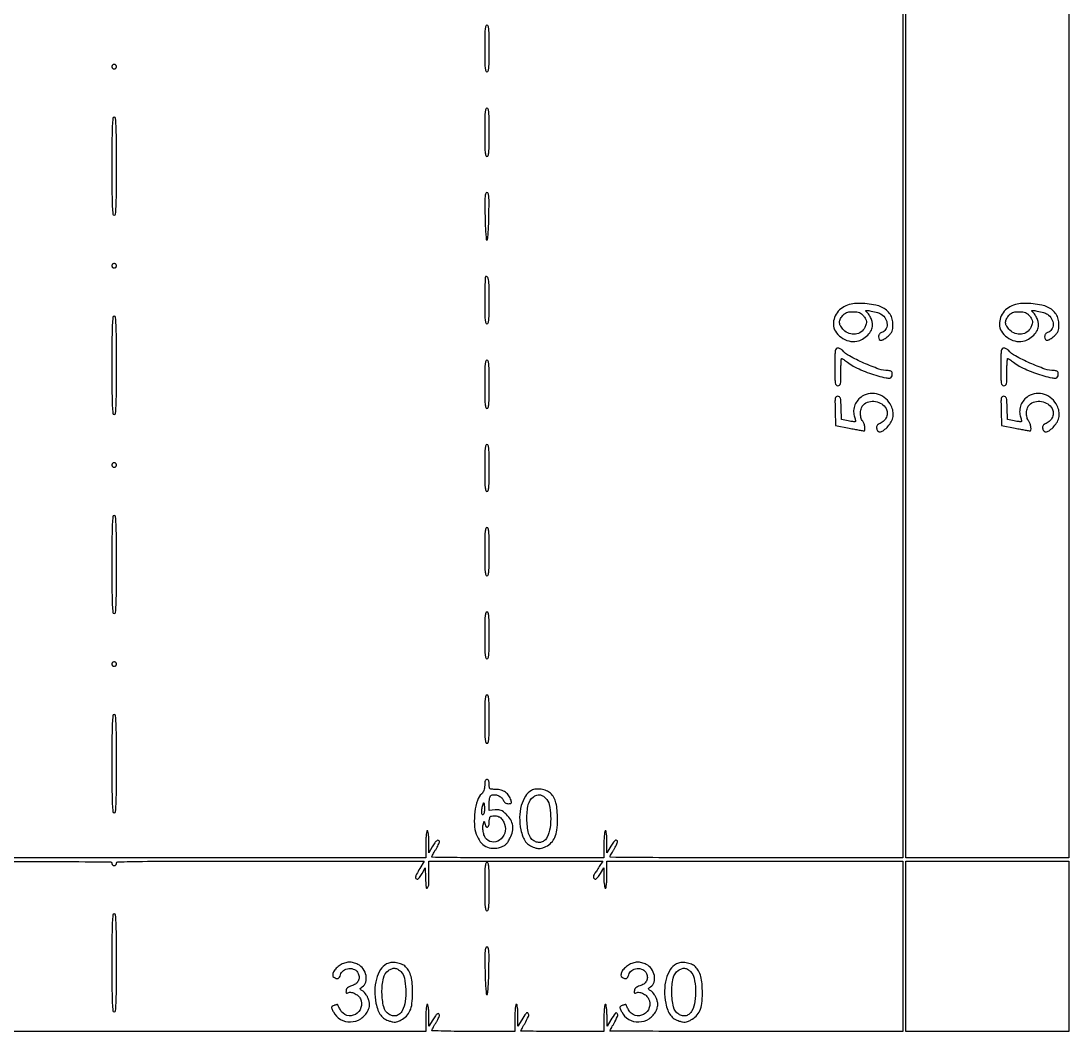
# Model space of a CAD drawing. Extents: x 0 to 836, y 5 to 589.
# Drawn here: x 488 to 546.8, y 310.1 to 366.9 of the extents above; entities that cross this region are included whole.
import ezdxf

# ---------------------------------------------------------------- set-up
doc = ezdxf.new("R2010")
doc.units = 0
doc.header["$MEASUREMENT"] = 0

msp = doc.modelspace()

# ---------------------------------------------------------------- linework, layer by layer
for points in [[(201.712326, 537.783562, -0.000001), (217.055896, 537.76491, -0.426088)], [(546.939, 229.3929, -0.000106), (546.943559, 250.949215, -0.000176), (546.957638, 269.095817, -0.000001), (546.976289, 285.583213, -0.415883)], [(836.0595, 588.6891), (420.497259, 588.710259, 0.000013), (261.145696, 588.714318, 0.000021), (126.989856, 588.708632), (4.934769, 588.698274, 0.19889), (4.878609, 588.675009, 0.198853), (4.855343, 588.618859), (4.83877, 516.273901, 0.000036), (4.826254, 436.744061, 0.000021), (4.8222, 342.282364), (4.8222, 95.946129), (4.469225, 95.920114, 0.031904), (4.160456, 95.877435, 0.315999), (4.075312, 95.787407, 0.415411), (4.137995, 95.703578, 0.035338), (4.43445, 95.6826), (4.8222, 95.6826), (4.8222, 50.2101), (4.8222, 4.7376), (420.462, 4.7376), (836.1018, 4.7376)], [(604.852986, 529.408162, -0.000002), (620.423836, 529.389509, -0.550615)], [(238.738155, 529.614638, -0.000002), (224.300981, 529.63329, -0.415836)], [(308.18842, 529.408162, -0.000002), (322.638019, 529.38951, -0.415836)], [(531.796111, 538.074638, -0.000002), (517.6951, 538.093291, -0.426056)], [(413.368417, 538.074638, -0.000002), (399.676779, 538.093291, -0.415815)], [(77.850638, 481.579418, -0.000002), (77.869294, 494.031443, -0.550517)], [(336.166934, 548.220763, -0.000002), (326.827688, 548.233536, -0.413812)], [(77.644162, 421.684687, -0.000002), (77.625507, 409.236574, -0.415775)], [(689.941022, 529.408162, -0.000003), (701.809045, 529.389505, -0.550493)], [(333.609652, 529.614638, -0.000003), (323.198363, 529.633296, -0.415688)], [(383.716206, 529.408162, -0.000003), (394.123716, 529.389504, -0.425916)], [(835.429914, 203.53197, -0.00002), (835.42504, 321.569549)], [(604.231838, 387.151416, -0.000003), (604.250494, 398.693431, -0.41574)], [(537.3792, 395.505), (537.3792, 357.7311), (537.3792, 319.9572), (529.173, 319.9572, -0.000724), (526.026507, 319.961759, -0.001209), (523.378147, 319.975838, -0.000059), (520.99427, 319.994558, -0.424095), (520.96944, 320.02065, -0.10382), (520.979523, 320.060388, -0.007062), (521.03253, 320.164867, -0.009869), (521.100479, 320.288255, -0.007234), (521.180507, 320.4225, 0.012708), (521.260341, 320.559815, 0.015414), (521.327835, 320.692559, 0.01405), (521.377573, 320.806539, 0.095102), (521.389367, 320.86665, 0.218217), (521.35326, 320.946301, 0.339983), (521.281556, 320.950612, 0.086405), (521.162161, 320.835354, 0.02268), (521.014695, 320.61285), (520.799201, 320.2533), (520.7984, 320.86665, 0.012065), (520.792236, 321.108955, 0.0222), (520.773733, 321.305312, 0.01921), (520.747489, 321.452235, 0.352506), (520.713, 321.48, 0.365646), (520.677403, 321.449951, 0.014491), (520.6519, 321.2685, 0.018502), (520.634044, 321.026521, 0.009164), (520.6284, 320.7186), (520.6284, 319.9572), (515.8062, 319.9572, -0.001233), (513.957306, 319.961759, -0.002058), (512.401297, 319.975838, -0.000171), (511.011272, 319.994614, -0.422362), (510.98664, 320.02065, -0.10382), (510.996723, 320.060388, -0.007062), (511.04973, 320.164867, -0.009869), (511.117679, 320.288255, -0.007234), (511.197707, 320.4225, 0.013532), (511.277537, 320.56033, 0.016098), (511.345035, 320.69463, 0.014983), (511.394483, 320.810431, 0.092704), (511.406567, 320.8737, 0.297128), (511.363073, 320.940992, 0.267174), (511.279495, 320.93237, 0.077583), (511.147705, 320.802049, 0.02963), (511.006542, 320.585123), (510.817583, 320.2533), (510.816192, 320.86665, 0.012089), (510.809788, 321.10876, 0.022171), (510.791081, 321.305165, 0.019132), (510.764688, 321.452254, 0.352327), (510.7302, 321.48, 0.365646), (510.694603, 321.449951, 0.014491), (510.6691, 321.2685, 0.018502), (510.651244, 321.026521, 0.009164), (510.6456, 320.7186), (510.6456, 319.9572), (467.6265, 319.9572)], [(451.906001, 268.595156, 0.000004), (448.874149, 270.69358, 0.001686)], [(458.8281, 319.788, -0.000091), (478.684607, 319.78437, -0.000836), (487.3242, 319.766772, -0.000109), (492.965621, 319.744625, -0.413001), (493.0488, 319.6611, 0.099038), (493.058488, 319.61267, 0.097945), (493.086077, 319.571477, 0.097945), (493.12727, 319.543888, 0.099038), (493.1757, 319.5342, 0.099038), (493.22413, 319.543888, 0.097945), (493.265323, 319.571477, 0.097945), (493.292912, 319.61267, 0.099038), (493.3026, 319.6611, -0.407992), (493.381499, 319.741697, -0.001645), (494.761584, 319.766539, -0.003305), (496.954104, 319.784296, -0.000372), (501.929605, 319.788), (510.55661, 319.788), (510.305005, 319.361277, 0.009298), (510.130066, 319.051557, 0.065443), (510.068412, 318.890143, 0.236264), (510.087395, 318.809016, 0.222811), (510.164631, 318.7728, 0.180386), (510.217957, 318.792686, 0.035725), (510.29128, 318.865992, 0.033672), (510.368747, 318.96858, 0.025766), (510.439581, 319.09005), (510.6033, 319.4073), (510.628315, 318.83625, 0.011581), (510.663823, 318.306586, 0.639683), (510.735492, 318.28103, 0.186785), (510.804103, 318.44071, 0.009128), (510.8148, 319.0266), (510.8148, 319.788), (515.6862, 319.788), (520.5576, 319.788), (520.367961, 319.47075, -0.004855), (520.290146, 319.343396, -0.005537), (520.213154, 319.223083, -0.005042), (520.14569, 319.122416, -0.030884), (520.107261, 319.07313, 0.094374), (520.051381, 318.979016, 0.116251), (520.03958, 318.877878, 0.159083), (520.073981, 318.803033, 0.211125), (520.14195, 318.773628, 0.175744), (520.194263, 318.793067, 0.030637), (520.271451, 318.867162, 0.030019), (520.355111, 318.969657, 0.022931), (520.434305, 319.090878), (520.62091, 319.4073), (520.624655, 318.83625, 0.013372), (520.632073, 318.613561, 0.023366), (520.651741, 318.430049, 0.020491), (520.678916, 318.292075, 0.346819), (520.713, 318.2652, 0.365646), (520.748597, 318.295249, 0.014491), (520.7741, 318.4767, 0.018502), (520.791956, 318.718679, 0.009164), (520.7976, 319.0266), (520.7976, 319.788), (529.0884, 319.788), (537.3792, 319.788), (537.3792, 315.0081), (537.3792, 310.2282), (529.173, 310.2282, -0.000384), (526.026326, 310.230619, -0.000641), (523.377371, 310.238089, -0.000017), (520.980606, 310.248001, -0.412993), (520.9668, 310.261865, -0.118776), (520.972432, 310.285239, -0.002401), (521.028629, 310.393795, -0.005535), (521.09662, 310.52018, -0.003675), (521.177281, 310.663715, 0.021224), (521.390586, 311.076567, 0.269191), (521.375226, 311.244026, 0.509183), (521.263771, 311.245305, 0.024444), (521.020992, 310.88385), (520.804202, 310.5243), (520.800901, 311.13765, 0.012164), (520.793725, 311.379131, 0.02208), (520.774363, 311.575687, 0.018882), (520.747483, 311.723316, 0.351751), (520.713, 311.751, 0.365646), (520.677403, 311.720951, 0.014491), (520.6519, 311.5395, 0.018502), (520.634044, 311.297521, 0.009164), (520.6284, 310.9896), (520.6284, 310.2282), (518.3019, 310.2282, -0.001356), (517.409803, 310.230619, -0.002261), (516.658809, 310.238089, -0.000206), (515.988998, 310.248057, -0.409741), (515.9754, 310.261865, -0.118776), (515.981032, 310.285239, -0.002401), (516.037229, 310.393795, -0.005535), (516.10522, 310.52018, -0.003675), (516.185881, 310.663715, 0.022155), (516.398244, 311.076628, 0.273227), (516.380819, 311.245678, 0.502959), (516.266112, 311.245979, 0.025371), (516.023295, 310.88385), (515.807801, 310.5243), (515.807, 311.13765, 0.012065), (515.800836, 311.379955, 0.0222), (515.782333, 311.576312, 0.01921), (515.756089, 311.723235, 0.352506), (515.7216, 311.751, 0.365445), (515.686021, 311.720988, 0.014567), (515.660509, 311.540203, 0.018562), (515.642647, 311.29909, 0.009206), (515.637, 310.992411), (515.637, 310.233821), (513.3105, 310.231086, -0.002553), (512.418587, 310.234591, -0.004263), (511.668185, 310.247771, -0.000732), (511.010712, 310.26589, -0.417915), (510.98664, 310.291726, -0.103839), (510.996717, 310.331424, -0.00705), (511.04973, 310.435889, -0.009858), (511.117679, 310.559261, -0.007225), (511.197707, 310.6935, 0.012708), (511.277541, 310.830815, 0.015414), (511.345035, 310.963559, 0.01405), (511.394773, 311.077539, 0.095102), (511.406567, 311.13765, 0.218217), (511.37046, 311.217301, 0.339983), (511.298756, 311.221612, 0.086405), (511.179361, 311.106354, 0.02268), (511.031895, 310.88385), (510.816401, 310.5243), (510.8156, 311.13765, 0.012065), (510.809436, 311.379955, 0.0222), (510.790933, 311.576312, 0.01921), (510.764689, 311.723235, 0.352506), (510.7302, 311.751, 0.365646), (510.694603, 311.720951, 0.014491), (510.6691, 311.5395, 0.018502), (510.651244, 311.297521, 0.009164), (510.6456, 310.9896), (510.6456, 310.2282), (467.6265, 310.2282)]]:
    msp.add_lwpolyline(points, format="xyb")
msp.add_lwpolyline([(546.6852, 395.498413), (546.6852, 357.727806), (546.6852, 319.9572), (542.1168, 319.9572), (537.5484, 319.9572), (537.5484, 357.696876), (537.5484, 395.436552)])
for points in [[(513.945, 365.3451, 0.002961), (513.949279, 364.622452, 0.021161), (513.968197, 364.2735, 0.045065), (514.003712, 364.085324, 0.33533), (514.0719, 364.0338, 0.33533), (514.140088, 364.085324, 0.045065), (514.175603, 364.2735, 0.021161), (514.194521, 364.622452, 0.002961), (514.1988, 365.3451, 0.002961), (514.194521, 366.067748, 0.021161), (514.175603, 366.4167, 0.045065), (514.140088, 366.604876, 0.33533), (514.0719, 366.6564, 0.33533), (514.003712, 366.604876, 0.045065), (513.968197, 366.4167, 0.021161), (513.949279, 366.067748, 0.002961)], [(493.0488, 364.3299, 0.099038), (493.058488, 364.28147, 0.097945), (493.086077, 364.240277, 0.097945), (493.12727, 364.212688, 0.099038), (493.1757, 364.203, 0.099038), (493.22413, 364.212688, 0.097945), (493.265323, 364.240277, 0.097945), (493.292912, 364.28147, 0.099038), (493.3026, 364.3299, 0.099038), (493.292912, 364.37833, 0.097945), (493.265323, 364.419523, 0.097945), (493.22413, 364.447112, 0.099038), (493.1757, 364.4568, 0.099038), (493.12727, 364.447112, 0.097945), (493.086077, 364.419523, 0.097945), (493.058488, 364.37833, 0.099038)], [(513.945, 360.6498, 0.002849), (513.949258, 359.902586, 0.020523), (513.968133, 359.54295, 0.04313), (514.003453, 359.348499, 0.338315), (514.0719, 359.2962, 0.338315), (514.140347, 359.348499, 0.04313), (514.175667, 359.54295, 0.020523), (514.194542, 359.902586, 0.002849), (514.1988, 360.6498, 0.002849), (514.194542, 361.397014, 0.020523), (514.175667, 361.75665, 0.04313), (514.140347, 361.951101, 0.338315), (514.0719, 362.0034, 0.338315), (514.003453, 361.951101, 0.04313), (513.968133, 361.75665, 0.020523), (513.949258, 361.397014, 0.002849)], [(493.0488, 358.7463, 0.001258), (493.05272, 357.187904, 0.010273), (493.070926, 356.4762, 0.013951), (493.101509, 356.06379, 0.384667), (493.1757, 355.9968, 0.384667), (493.249891, 356.06379, 0.013951), (493.280474, 356.4762, 0.010273), (493.29868, 357.187904, 0.001258), (493.3026, 358.7463, 0.001258), (493.29868, 360.304696, 0.010273), (493.280474, 361.0164, 0.013951), (493.249891, 361.42881, 0.384667), (493.1757, 361.4958, 0.384667), (493.101509, 361.42881, 0.013951), (493.070926, 361.0164, 0.010273), (493.05272, 360.304696, 0.001258)], [(513.964002, 355.93335, 0.004905), (513.979084, 355.380885, 0.010925), (514.003866, 354.960987, 0.005626), (514.033949, 354.63512, 0.38427), (514.0719, 354.6009, 0.38427), (514.109851, 354.63512, 0.005626), (514.139934, 354.960987, 0.010925), (514.164716, 355.380885, 0.004905), (514.179798, 355.93335, 0.002683), (514.188951, 356.688659, 0.021892), (514.176174, 357.033603, 0.052691), (514.142325, 357.213397, 0.33123), (514.0719, 357.2658, 0.33123), (514.001475, 357.213397, 0.052691), (513.967626, 357.033603, 0.021892), (513.954849, 356.688659, 0.002683)], [(493.0488, 353.1627, 0.099038), (493.058488, 353.11427, 0.097945), (493.086077, 353.073077, 0.097945), (493.12727, 353.045488, 0.099038), (493.1757, 353.0358, 0.099038), (493.22413, 353.045488, 0.097945), (493.265323, 353.073077, 0.097945), (493.292912, 353.11427, 0.099038), (493.3026, 353.1627, 0.099038), (493.292912, 353.21113, 0.097945), (493.265323, 353.252323, 0.097945), (493.22413, 353.279912, 0.099038), (493.1757, 353.2896, 0.099038), (493.12727, 353.279912, 0.097945), (493.086077, 353.252323, 0.097945), (493.058488, 353.21113, 0.099038)], [(513.9991, 352.5541, 0.186374), (513.977247, 352.504752, 0.002086), (513.960892, 352.134839, 0.006105), (513.948908, 351.703926, 0.003899), (513.945, 351.2028, 0.003), (513.949287, 350.488341, 0.021382), (513.968219, 350.14295, 0.045736), (514.0038, 349.956859, 0.334295), (514.0719, 349.9056, 0.334966), (514.140056, 349.957031, 0.045301), (514.175595, 350.144468, 0.021239), (514.194518, 350.492159, 0.002975), (514.1988, 351.211907, 0.005289), (514.190621, 351.985131, 0.031648), (514.156666, 352.38635, 0.118898), (514.091901, 352.546458, 0.463205)], [(534.488932, 351.013939, 0.073887), (534.08182, 350.86462, 0.087476), (533.761853, 350.609268, 0.091457), (533.558449, 350.270188, 0.089719), (533.4876, 349.878528, 0.141999), (533.6003, 349.489697, 0.096328), (533.918686, 349.152213, 0.091456), (534.357443, 348.945632, 0.111226), (534.810399, 348.929275, 0.086234), (535.126854, 349.047483, 0.068269), (535.414513, 349.273449, 0.071559), (535.618025, 349.555085, 0.121305), (535.6872, 349.836016, 0.066352), (535.659715, 350.042214, 0.046732), (535.577553, 350.26155, 0.046757), (535.456163, 350.461664, 0.0667), (535.311404, 350.610383, -0.735574), (535.330006, 350.659313, -0.031466), (535.609668, 350.624507, -0.020612), (535.968085, 350.541361, -0.077741), (536.177502, 350.44675, -0.119204), (536.412702, 350.196297, -0.126117), (536.501186, 349.871277, -0.149908), (536.417608, 349.583565, -0.185771), (536.192762, 349.42198, 0.08419), (536.121771, 349.389957, 0.095531), (536.06887, 349.337389, 0.088381), (536.036544, 349.265348, 0.061447), (536.0256, 349.176633, 0.134368), (536.064738, 349.033624, 0.288114), (536.162397, 348.983341, 0.13087), (536.324613, 349.041784, 0.030797), (536.553015, 349.22186, 0.02906), (536.699599, 349.369007, 0.07793), (536.779142, 349.493152, 0.076479), (536.817679, 349.637074, 0.027248), (536.8293, 349.850157, 0.06418), (536.78823, 350.168794, 0.078293), (536.667799, 350.443896, 0.077155), (536.466897, 350.671619, 0.060136), (536.18934, 350.850999, 0.066205), (535.863944, 350.959342, 0.02342), (535.376767, 351.029171, 0.023784), (534.874206, 351.0533, 0.051157)], [(543.794932, 351.013939, 0.073887), (543.38782, 350.86462, 0.087476), (543.067853, 350.609268, 0.091457), (542.864449, 350.270188, 0.089719), (542.7936, 349.878528, 0.141999), (542.9063, 349.489697, 0.096328), (543.224686, 349.152213, 0.091456), (543.663443, 348.945632, 0.111226), (544.116399, 348.929275, 0.086234), (544.432854, 349.047483, 0.068269), (544.720513, 349.273449, 0.071559), (544.924025, 349.555085, 0.121305), (544.9932, 349.836016, 0.066352), (544.965715, 350.042214, 0.046732), (544.883553, 350.26155, 0.046757), (544.762163, 350.461664, 0.0667), (544.617404, 350.610383, -0.735574), (544.636006, 350.659313, -0.031466), (544.915668, 350.624507, -0.020612), (545.274085, 350.541361, -0.077741), (545.483502, 350.44675, -0.119204), (545.718702, 350.196297, -0.126117), (545.807186, 349.871277, -0.149908), (545.723608, 349.583565, -0.185771), (545.498762, 349.42198, 0.08419), (545.427771, 349.389957, 0.095531), (545.37487, 349.337389, 0.088381), (545.342544, 349.265348, 0.061447), (545.3316, 349.176633, 0.134368), (545.370738, 349.033624, 0.288114), (545.468397, 348.983341, 0.13087), (545.630613, 349.041784, 0.030797), (545.859015, 349.22186, 0.02906), (546.005599, 349.369007, 0.07793), (546.085142, 349.493152, 0.076479), (546.123679, 349.637074, 0.027248), (546.1353, 349.850157, 0.06418), (546.09423, 350.168794, 0.078293), (545.973799, 350.443896, 0.077155), (545.772897, 350.671619, 0.060136), (545.49534, 350.850999, 0.066205), (545.169944, 350.959342, 0.02342), (544.682767, 351.029171, 0.023784), (544.180206, 351.0533, 0.051157)], [(535.17346, 350.359491, -0.034949), (535.292146, 350.184754, -0.100985), (535.338704, 350.046801, -0.102102), (535.327241, 349.902537, -0.036199), (535.254871, 349.70741, -0.132246), (535.043727, 349.451837, -0.124081), (534.727683, 349.329096, -0.117551), (534.377338, 349.367964, -0.110668), (534.073292, 349.560692, -0.050987), (533.903232, 349.769487, -0.123571), (533.838173, 349.955934, -0.130223), (533.870402, 350.144641, -0.059664), (534.00134, 350.359491, -0.046717), (534.111076, 350.474974, -0.088755), (534.220669, 350.540742, -0.070236), (534.363187, 350.573093, -0.020746), (534.5874, 350.5824, -0.020746), (534.811613, 350.573093, -0.070236), (534.954131, 350.540742, -0.088755), (535.063724, 350.474974, -0.046717)], [(544.47946, 350.359491, -0.034949), (544.598146, 350.184754, -0.100985), (544.644704, 350.046801, -0.102102), (544.633241, 349.902537, -0.036199), (544.560871, 349.70741, -0.132246), (544.349727, 349.451837, -0.124081), (544.033683, 349.329096, -0.117551), (543.683338, 349.367964, -0.110668), (543.379292, 349.560692, -0.050987), (543.209232, 349.769487, -0.123571), (543.144173, 349.955934, -0.130223), (543.176402, 350.144641, -0.059664), (543.30734, 350.359491, -0.046717), (543.417076, 350.474974, -0.088755), (543.526669, 350.540742, -0.070236), (543.669187, 350.573093, -0.020746), (543.8934, 350.5824, -0.020746), (544.117613, 350.573093, -0.070236), (544.260131, 350.540742, -0.088755), (544.369724, 350.474974, -0.046717)], [(493.0488, 347.5791, 0.001258), (493.05272, 346.020704, 0.010273), (493.070926, 345.309, 0.013951), (493.101509, 344.89659, 0.384667), (493.1757, 344.8296, 0.384667), (493.249891, 344.89659, 0.013951), (493.280474, 345.309, 0.010273), (493.29868, 346.020704, 0.001258), (493.3026, 347.5791, 0.001258), (493.29868, 349.137496, 0.010273), (493.280474, 349.8492, 0.013951), (493.249891, 350.26161, 0.384667), (493.1757, 350.3286, 0.384667), (493.101509, 350.26161, 0.013951), (493.070926, 349.8492, 0.010273), (493.05272, 349.137496, 0.001258)], [(533.5722, 347.4945, 0.002827), (533.575931, 346.834541, 0.036854), (533.596734, 346.590337, 0.138781), (533.647994, 346.479868, 0.218517), (533.7414, 346.437, 0.17273), (533.833157, 346.469673, 0.168559), (533.88475, 346.553325, 0.050222), (533.906449, 346.735878, 0.004487), (533.9106, 347.1984, -0.005903), (533.914047, 347.490349, -0.009819), (533.924684, 347.736139, -0.003822), (533.939222, 347.941932, -0.391498), (533.958545, 347.9598, -0.137277), (533.988547, 347.951405, -0.00745), (534.072563, 347.898661, -0.011152), (534.171339, 347.831403, -0.007876), (534.279364, 347.751668, 0.037862), (534.604413, 347.540599, 0.019893), (535.036307, 347.326377, 0.019236), (535.513293, 347.134647, 0.022442), (535.979924, 346.990887, 0.008858), (536.441042, 346.87987, 0.079693), (536.647805, 346.867553, 0.23655), (536.747927, 346.9309, 0.136366), (536.787, 347.0715, 0.045766), (536.777081, 347.179641, 0.155481), (536.744077, 347.241306, 0.151283), (536.680834, 347.273477, 0.0426), (536.569266, 347.283, -0.084747), (536.038023, 347.373694, -0.01984), (535.195689, 347.708038, -0.019238), (534.385147, 348.105591, -0.096195), (533.99548, 348.424763, 0.063249), (533.943382, 348.473467, 0.044267), (533.874242, 348.514624, 0.044538), (533.799597, 348.542673, 0.06771), (533.731041, 348.552, 0.241206), (533.644385, 348.507613, 0.119303), (533.596527, 348.390042, 0.034265), (533.576081, 348.136883, 0.003021)], [(542.8782, 347.4945, 0.002827), (542.881931, 346.834541, 0.036854), (542.902734, 346.590337, 0.138781), (542.953994, 346.479868, 0.218517), (543.0474, 346.437, 0.17273), (543.139157, 346.469673, 0.168559), (543.19075, 346.553325, 0.050222), (543.212449, 346.735878, 0.004487), (543.2166, 347.1984, -0.005903), (543.220047, 347.490349, -0.009819), (543.230684, 347.736139, -0.003822), (543.245222, 347.941932, -0.391498), (543.264545, 347.9598, -0.137277), (543.294547, 347.951405, -0.00745), (543.378563, 347.898661, -0.011152), (543.477339, 347.831403, -0.007876), (543.585364, 347.751668, 0.037862), (543.910413, 347.540599, 0.019893), (544.342307, 347.326377, 0.019236), (544.819293, 347.134647, 0.022442), (545.285924, 346.990887, 0.008858), (545.747042, 346.87987, 0.079693), (545.953805, 346.867553, 0.23655), (546.053927, 346.9309, 0.136366), (546.093, 347.0715, 0.045766), (546.083081, 347.179641, 0.155481), (546.050077, 347.241306, 0.151283), (545.986834, 347.273477, 0.0426), (545.875266, 347.283, -0.084747), (545.344023, 347.373694, -0.01984), (544.501689, 347.708038, -0.019238), (543.691147, 348.105591, -0.096195), (543.30148, 348.424763, 0.063249), (543.249382, 348.473467, 0.044267), (543.180242, 348.514624, 0.044538), (543.105597, 348.542673, 0.06771), (543.037041, 348.552, 0.241206), (542.950385, 348.507613, 0.119303), (542.902527, 348.390042, 0.034265), (542.882081, 348.136883, 0.003021)], [(513.945, 346.5216, 0.002849), (513.949258, 345.774386, 0.020523), (513.968133, 345.41475, 0.04313), (514.003453, 345.220299, 0.338315), (514.0719, 345.168, 0.338315), (514.140347, 345.220299, 0.04313), (514.175667, 345.41475, 0.020523), (514.194542, 345.774386, 0.002849), (514.1988, 346.5216, 0.002849), (514.194542, 347.268814, 0.020523), (514.175667, 347.62845, 0.04313), (514.140347, 347.822901, 0.338315), (514.0719, 347.8752, 0.338315), (514.003453, 347.822901, 0.04313), (513.968133, 347.62845, 0.020523), (513.949258, 347.268814, 0.002849)], [(535.111059, 345.842631, 0.079523), (534.866423, 345.633962, 0.078668), (534.698054, 345.358634, 0.080923), (534.626147, 345.051994, 0.091914), (534.660588, 344.752433, -0.012082), (534.692956, 344.637106, -0.018033), (534.715134, 344.534758, -0.01327), (534.727871, 344.450931, -0.231417), (534.719167, 344.425567, -0.216002), (534.692678, 344.415599, -0.008856), (534.588757, 344.42427, -0.014053), (534.463078, 344.440582, -0.009359), (534.320065, 344.465999), (533.9529, 344.538367), (533.928191, 345.191584, 0.006102), (533.908989, 345.575228, 0.056473), (533.880085, 345.738661, 0.165684), (533.825774, 345.815342, 0.157831), (533.734778, 345.8448, 0.181067), (533.643471, 345.810614, 0.171565), (533.594526, 345.724023, 0.047291), (533.579154, 345.532607, 0.003796), (533.590286, 345.0259), (533.6145, 344.207001), (534.3759, 344.058133, 0.000857), (534.672262, 344.000717, 0.001269), (534.932277, 343.951488, 0.000558), (535.154562, 343.910244, 0.025411), (535.20075, 343.904133, 0.400194), (535.256975, 343.949658, 0.06277), (535.257516, 344.106367, 0.052559), (535.213926, 344.295131, 0.079063), (535.134609, 344.44392, -0.10785), (535.037679, 344.65378, -0.063851), (535.012705, 344.929606, -0.065197), (535.057474, 345.19447, -0.13521), (535.169107, 345.370004, -0.121658), (535.479721, 345.537056, -0.104678), (535.851028, 345.552926, -0.104318), (536.19795, 345.416862, -0.119991), (536.439965, 345.157236, -0.119167), (536.504135, 344.929151, -0.10244), (536.46259, 344.682897, -0.099002), (536.324426, 344.466706, -0.103384), (536.115631, 344.32425, 0.036707), (535.998781, 344.265469, 0.117073), (535.936659, 344.204924, 0.134297), (535.913051, 344.128107, 0.05507), (535.921715, 344.018468, 0.175546), (535.9992, 343.888152, 0.22937), (536.132187, 343.856189, 0.113901), (536.321356, 343.945684, 0.037311), (536.549815, 344.155676, 0.067438), (536.737756, 344.419918, 0.081923), (536.833251, 344.708005, 0.082781), (536.830667, 345.00907, 0.070621), (536.732275, 345.311255, 0.094776), (536.433482, 345.708591, 0.105465), (536.01931, 345.949531, 0.109113), (535.554459, 345.995873, 0.107792)], [(544.417059, 345.842631, 0.079523), (544.172423, 345.633962, 0.078668), (544.004054, 345.358634, 0.080923), (543.932147, 345.051994, 0.091914), (543.966588, 344.752433, -0.012082), (543.998956, 344.637106, -0.018033), (544.021134, 344.534758, -0.01327), (544.033871, 344.450931, -0.231417), (544.025167, 344.425567, -0.216002), (543.998678, 344.415599, -0.008856), (543.894757, 344.42427, -0.014053), (543.769078, 344.440582, -0.009359), (543.626065, 344.465999), (543.2589, 344.538367), (543.234191, 345.191584, 0.006102), (543.214989, 345.575228, 0.056473), (543.186085, 345.738661, 0.165684), (543.131774, 345.815342, 0.157831), (543.040778, 345.8448, 0.181067), (542.949471, 345.810614, 0.171565), (542.900526, 345.724023, 0.047291), (542.885154, 345.532607, 0.003796), (542.896286, 345.0259), (542.9205, 344.207001), (543.6819, 344.058133, 0.000857), (543.978262, 344.000717, 0.001269), (544.238277, 343.951488, 0.000558), (544.460562, 343.910244, 0.025411), (544.50675, 343.904133, 0.400194), (544.562975, 343.949658, 0.06277), (544.563516, 344.106367, 0.052559), (544.519926, 344.295131, 0.079063), (544.440609, 344.44392, -0.10785), (544.343679, 344.65378, -0.063851), (544.318705, 344.929606, -0.065197), (544.363474, 345.19447, -0.13521), (544.475107, 345.370004, -0.121658), (544.785721, 345.537056, -0.104678), (545.157028, 345.552926, -0.104318), (545.50395, 345.416862, -0.119991), (545.745965, 345.157236, -0.119167), (545.810135, 344.929151, -0.10244), (545.76859, 344.682897, -0.099002), (545.630426, 344.466706, -0.103384), (545.421631, 344.32425, 0.036707), (545.304781, 344.265469, 0.117073), (545.242659, 344.204924, 0.134297), (545.219051, 344.128107, 0.05507), (545.227715, 344.018468, 0.175546), (545.3052, 343.888152, 0.22937), (545.438187, 343.856189, 0.113901), (545.627356, 343.945684, 0.037311), (545.855815, 344.155676, 0.067438), (546.043756, 344.419918, 0.081923), (546.139251, 344.708005, 0.082781), (546.136667, 345.00907, 0.070621), (546.038275, 345.311255, 0.094776), (545.739482, 345.708591, 0.105465), (545.32531, 345.949531, 0.109113), (544.860459, 345.995873, 0.107792)], [(513.945, 341.8263, 0.002961), (513.949279, 341.103652, 0.021161), (513.968197, 340.7547, 0.045065), (514.003712, 340.566524, 0.33533), (514.0719, 340.515, 0.33533), (514.140088, 340.566524, 0.045065), (514.175603, 340.7547, 0.021161), (514.194521, 341.103652, 0.002961), (514.1988, 341.8263, 0.002961), (514.194521, 342.548948, 0.021161), (514.175603, 342.8979, 0.045065), (514.140088, 343.086076, 0.33533), (514.0719, 343.1376, 0.33533), (514.003712, 343.086076, 0.045065), (513.968197, 342.8979, 0.021161), (513.949279, 342.548948, 0.002961)], [(493.0488, 341.9955, 0.099038), (493.058488, 341.94707, 0.097945), (493.086077, 341.905877, 0.097945), (493.12727, 341.878288, 0.099038), (493.1757, 341.8686, 0.099038), (493.22413, 341.878288, 0.097945), (493.265323, 341.905877, 0.097945), (493.292912, 341.94707, 0.099038), (493.3026, 341.9955, 0.099038), (493.292912, 342.04393, 0.097945), (493.265323, 342.085123, 0.097945), (493.22413, 342.112712, 0.099038), (493.1757, 342.1224, 0.099038), (493.12727, 342.112712, 0.097945), (493.086077, 342.085123, 0.097945), (493.058488, 342.04393, 0.099038)], [(493.0488, 336.4119, 0.001258), (493.05272, 334.853504, 0.010273), (493.070926, 334.1418, 0.013951), (493.101509, 333.72939, 0.384667), (493.1757, 333.6624, 0.384667), (493.249891, 333.72939, 0.013951), (493.280474, 334.1418, 0.010273), (493.29868, 334.853504, 0.001258), (493.3026, 336.4119, 0.001258), (493.29868, 337.970296, 0.010273), (493.280474, 338.682, 0.013951), (493.249891, 339.09441, 0.384667), (493.1757, 339.1614, 0.384667), (493.101509, 339.09441, 0.013951), (493.070926, 338.682, 0.010273), (493.05272, 337.970296, 0.001258)], [(513.945, 337.131, 0.002849), (513.949258, 336.383786, 0.020523), (513.968133, 336.02415, 0.04313), (514.003453, 335.829699, 0.338315), (514.0719, 335.7774, 0.338315), (514.140347, 335.829699, 0.04313), (514.175667, 336.02415, 0.020523), (514.194542, 336.383786, 0.002849), (514.1988, 337.131, 0.002849), (514.194542, 337.878214, 0.020523), (514.175667, 338.23785, 0.04313), (514.140347, 338.432301, 0.338315), (514.0719, 338.4846, 0.338315), (514.003453, 338.432301, 0.04313), (513.968133, 338.23785, 0.020523), (513.949258, 337.878214, 0.002849)], [(513.945, 332.4357, 0.002961), (513.949279, 331.713052, 0.021161), (513.968197, 331.3641, 0.045065), (514.003712, 331.175924, 0.33533), (514.0719, 331.1244, 0.33533), (514.140088, 331.175924, 0.045065), (514.175603, 331.3641, 0.021161), (514.194521, 331.713052, 0.002961), (514.1988, 332.4357, 0.002961), (514.194521, 333.158348, 0.021161), (514.175603, 333.5073, 0.045065), (514.140088, 333.695476, 0.33533), (514.0719, 333.747, 0.33533), (514.003712, 333.695476, 0.045065), (513.968197, 333.5073, 0.021161), (513.949279, 333.158348, 0.002961)], [(493.0488, 330.8283, 0.099038), (493.058488, 330.77987, 0.097945), (493.086077, 330.738677, 0.097945), (493.12727, 330.711088, 0.099038), (493.1757, 330.7014, 0.099038), (493.22413, 330.711088, 0.097945), (493.265323, 330.738677, 0.097945), (493.292912, 330.77987, 0.099038), (493.3026, 330.8283, 0.099038), (493.292912, 330.87673, 0.097945), (493.265323, 330.917923, 0.097945), (493.22413, 330.945512, 0.099038), (493.1757, 330.9552, 0.099038), (493.12727, 330.945512, 0.097945), (493.086077, 330.917923, 0.097945), (493.058488, 330.87673, 0.099038)], [(513.945, 327.7404, 0.002849), (513.949258, 326.993186, 0.020523), (513.968133, 326.63355, 0.04313), (514.003453, 326.439099, 0.338315), (514.0719, 326.3868, 0.338315), (514.140347, 326.439099, 0.04313), (514.175667, 326.63355, 0.020523), (514.194542, 326.993186, 0.002849), (514.1988, 327.7404, 0.002849), (514.194542, 328.487614, 0.020523), (514.175667, 328.84725, 0.04313), (514.140347, 329.041701, 0.338315), (514.0719, 329.094, 0.338315), (514.003453, 329.041701, 0.04313), (513.968133, 328.84725, 0.020523), (513.949258, 328.487614, 0.002849)], [(493.0488, 325.2447, 0.001258), (493.05272, 323.686304, 0.010273), (493.070926, 322.9746, 0.013951), (493.101509, 322.56219, 0.384667), (493.1757, 322.4952, 0.384667), (493.249891, 322.56219, 0.013951), (493.280474, 322.9746, 0.010273), (493.29868, 323.686304, 0.001258), (493.3026, 325.2447, 0.001258), (493.29868, 326.803096, 0.010273), (493.280474, 327.5148, 0.013951), (493.249891, 327.92721, 0.384667), (493.1757, 327.9942, 0.384667), (493.101509, 327.92721, 0.013951), (493.070926, 327.5148, 0.010273), (493.05272, 326.803096, 0.001258)], [(513.945, 324.031112, -0.034332), (513.934507, 323.87847, -0.050976), (513.902788, 323.748373, -0.057661), (513.849574, 323.639932, -0.066056), (513.774957, 323.551937, 0.132801), (513.536561, 323.180968, 0.043973), (513.394601, 322.543834, 0.043863), (513.364339, 321.851297, 0.074784), (513.475369, 321.28405, 0.075282), (513.697665, 320.870146, 0.110564), (514.010425, 320.602719, 0.115265), (514.397093, 320.50082, 0.086935), (514.8333, 320.564641, 0.03902), (515.014683, 320.640627, 0.072123), (515.144593, 320.733119, 0.063137), (515.253556, 320.867319, 0.023863), (515.371342, 321.078807, 0.058073), (515.504154, 321.449043, 0.096422), (515.516103, 321.779376, 0.097416), (515.403439, 322.087725, 0.06029), (515.164639, 322.392281, 0.021847), (514.993524, 322.549062, 0.077326), (514.866411, 322.625894, 0.087909), (514.730873, 322.655345, 0.033431), (514.536811, 322.649863), (514.1988, 322.617629), (514.1988, 323.02437, -0.018655), (514.205839, 323.212975, -0.049408), (514.229094, 323.34578, -0.075689), (514.268541, 323.433364, -0.158848), (514.325889, 323.479879, -0.111289), (514.502015, 323.505551, -0.078566), (514.697259, 323.459067, -0.078455), (514.868901, 323.354509, -0.110332), (514.976657, 323.211966, 0.05591), (515.030984, 323.121176, 0.077484), (515.099289, 323.055575, 0.081855), (515.181213, 323.016284, 0.071083), (515.275581, 323.0028, 0.033646), (515.383215, 323.010051, 0.197222), (515.431293, 323.037833, 0.203472), (515.44514, 323.090759, 0.035991), (515.422511, 323.19315, 0.078146), (515.302156, 323.445239, 0.085661), (515.113238, 323.639166, 0.084025), (514.866956, 323.761163, 0.071713), (514.580097, 323.80425, -0.012173), (514.33757, 323.81159, -0.144583), (514.249936, 323.842764, -0.208688), (514.209228, 323.912182, -0.02949), (514.19907, 324.08145, 0.029132), (514.191736, 324.205131, 0.0791), (514.167933, 324.28938, 0.12815), (514.127731, 324.338277, 0.158241), (514.0719, 324.3564, 0.172783), (514.014331, 324.335894, 0.12933), (513.974401, 324.281035, 0.071434), (513.951606, 324.183385, 0.02168)], [(516.570139, 323.745131, 0.133039), (516.227129, 323.425462, 0.072917), (515.996271, 322.895039, 0.063285), (515.904476, 322.23665, 0.054258), (515.971788, 321.539699, 0.038109), (516.084029, 321.150649, 0.07364), (516.240166, 320.867584, 0.08606), (516.452715, 320.67036, 0.071427), (516.733075, 320.540521, 0.026842), (516.919801, 320.495335, 0.069755), (517.057697, 320.489199, 0.067582), (517.194501, 320.521198, 0.024029), (517.378854, 320.601935, 0.08301), (517.678712, 320.818949, 0.092798), (517.878009, 321.11429, 0.071312), (517.989971, 321.524949, 0.029806), (518.026858, 322.098792, 0.020525), (518.007203, 322.637843, 0.045555), (517.938311, 323.042727, 0.060037), (517.815412, 323.35086, 0.079457), (517.63096, 323.589494, 0.093169), (517.410839, 323.730085, 0.059297), (517.116542, 323.809677, 0.059632), (516.814133, 323.817708, 0.098591)], [(517.362333, 323.315558, -0.144075), (517.562134, 322.949145, -0.044146), (517.641437, 322.317023, -0.044375), (517.606311, 321.643724, -0.081718), (517.442595, 321.121676, -0.09631), (517.304649, 320.943564, -0.114296), (517.117536, 320.843237, -0.114637), (516.905814, 320.835551, -0.097318), (516.698081, 320.919974, -0.192896), (516.405369, 321.339096, -0.054774), (516.309095, 322.14364, -0.054766), (516.389926, 322.951159, -0.189883), (516.674312, 323.381006, -0.063398), (516.860019, 323.478725, -0.113636), (517.030019, 323.501203, -0.112269), (517.194141, 323.447098, -0.060914)], [(513.866172, 322.382532, -0.473597), (513.808828, 322.388239, -0.135551), (513.776539, 322.486491, -0.052147), (513.787781, 322.686557, -0.031537), (513.840405, 322.9182, -0.011145), (513.878195, 323.03669, -0.598982), (513.896803, 323.039701, -0.140247), (513.911972, 323.000963, -0.003186), (513.929622, 322.801302, -0.027099), (513.933277, 322.668956, -0.030959), (513.922088, 322.542823, -0.032479), (513.89933, 322.43876, -0.126965)], [(514.74491, 322.273448, -0.090276), (514.806565, 322.235946, -0.03131), (514.880186, 322.161772, -0.029903), (514.952789, 322.068084, -0.030569), (515.013116, 321.967071, -0.158849), (515.093961, 321.472974, -0.159383), (514.867945, 321.026911, -0.188988), (514.455953, 320.846802, -0.205807), (514.04976, 321.003129, -0.09712), (513.94715, 321.151886, -0.045036), (513.872966, 321.3756, -0.044586), (513.838821, 321.616041, -0.075114), (513.858714, 321.8184), (513.912255, 322.0299), (513.965233, 321.831038, 0.104562), (514.028035, 321.707013, 0.381215), (514.107953, 321.693682, 0.197313), (514.177321, 321.791253, 0.057168), (514.1988, 321.978493, -0.022027), (514.202943, 322.072483, -0.025825), (514.215367, 322.160822, -0.026087), (514.233349, 322.233192, -0.12304), (514.2552, 322.2696, -0.147202), (514.331338, 322.310514, -0.04827), (514.459317, 322.323914, -0.045178), (514.606175, 322.31178, -0.048457)], [(513.945, 318.3498, 0.002849), (513.949258, 317.602586, 0.020523), (513.968133, 317.24295, 0.04313), (514.003453, 317.048499, 0.338315), (514.0719, 316.9962, 0.338315), (514.140347, 317.048499, 0.04313), (514.175667, 317.24295, 0.020523), (514.194542, 317.602586, 0.002849), (514.1988, 318.3498, 0.002849), (514.194542, 319.097014, 0.020523), (514.175667, 319.45665, 0.04313), (514.140347, 319.651101, 0.338315), (514.0719, 319.7034, 0.338315), (514.003453, 319.651101, 0.04313), (513.968133, 319.45665, 0.020523), (513.949258, 319.097014, 0.002849)], [(493.0488, 314.0775, 0.001258), (493.05272, 312.519104, 0.010273), (493.070926, 311.8074, 0.013951), (493.101509, 311.39499, 0.384667), (493.1757, 311.328, 0.384667), (493.249891, 311.39499, 0.013951), (493.280474, 311.8074, 0.010273), (493.29868, 312.519104, 0.001258), (493.3026, 314.0775, 0.001258), (493.29868, 315.635896, 0.010273), (493.280474, 316.3476, 0.013951), (493.249891, 316.76001, 0.384667), (493.1757, 316.827, 0.384667), (493.101509, 316.76001, 0.013951), (493.070926, 316.3476, 0.010273), (493.05272, 315.635896, 0.001258)], [(513.964002, 313.63335, 0.004905), (513.979084, 313.080885, 0.010925), (514.003866, 312.660987, 0.005626), (514.033949, 312.33512, 0.38427), (514.0719, 312.3009, 0.38427), (514.109851, 312.33512, 0.005626), (514.139934, 312.660987, 0.010925), (514.164716, 313.080885, 0.004905), (514.179798, 313.63335, 0.002683), (514.188951, 314.388659, 0.021892), (514.176174, 314.733603, 0.052691), (514.142325, 314.913397, 0.33123), (514.0719, 314.9658, 0.33123), (514.001475, 314.913397, 0.052691), (513.967626, 314.733603, 0.021892), (513.954849, 314.388659, 0.002683)], [(505.842825, 313.950478, 0.05724), (505.6196, 313.776559, 0.079312), (505.469094, 313.572832, 0.117294), (505.423668, 313.390723, 0.260038), (505.48981, 313.269037, 0.05749), (505.627269, 313.202761, 0.172685), (505.729925, 313.20354, 0.181409), (505.805757, 313.268522, 0.064459), (505.858863, 313.403577, -0.175745), (506.024553, 313.648995, -0.138244), (506.327577, 313.761077, -0.136796), (506.64695, 313.698867, -0.171396), (506.855057, 313.482966, -0.106441), (506.903413, 313.261998, -0.124181), (506.851683, 313.053982, -0.117926), (506.704224, 312.887742, -0.089777), (506.482356, 312.785625, 0.037174), (506.352205, 312.74154, 0.078838), (506.262182, 312.685319, 0.096747), (506.205405, 312.612509, 0.081497), (506.175836, 312.51916, 0.02891), (506.168774, 312.437564, 0.119365), (506.178981, 312.389457, 0.276238), (506.204207, 312.372746, 0.151038), (506.24135, 312.382379, -0.159397), (506.416698, 312.424814, -0.083857), (506.636439, 312.369636, -0.077814), (506.842022, 312.238253, -0.100804), (506.976395, 312.059981, -0.191519), (507.009301, 311.566001, -0.191007), (506.694074, 311.183602, -0.202782), (506.218763, 311.134095, -0.203787), (505.85347, 311.440795, 0.002093), (505.799892, 311.54511, 0.003032), (505.75163, 311.63675, 0.001553), (505.710015, 311.714041, 0.050235), (505.698023, 311.731667, 0.2614), (505.682178, 311.737662, 0.016535), (505.631413, 311.728279, 0.020895), (505.568857, 311.711797, 0.013728), (505.498309, 311.68788, 0.039093), (505.392559, 311.639065, 0.24682), (505.361272, 311.590915, 0.130591), (505.373623, 311.517845, 0.008927), (505.464877, 311.326512, 0.147626), (505.860049, 310.907407, 0.139204), (506.430738, 310.764712, 0.136262), (507.000528, 310.942513, 0.139495), (507.390956, 311.387425, 0.026915), (507.461926, 311.560447, 0.065692), (507.489811, 311.695077, 0.065092), (507.481943, 311.833075, 0.02604), (507.437046, 312.017313, 0.04112), (507.384115, 312.15246, 0.032659), (507.306095, 312.288479, 0.03366), (507.216412, 312.40563, 0.067627), (507.128653, 312.481842, -0.011292), (506.996036, 312.573081, -0.194404), (506.968532, 312.616798, -0.269165), (506.984017, 312.659443, -0.021404), (507.083153, 312.735405, 0.167484), (507.276732, 313.00208, 0.122146), (507.296255, 313.370634, 0.109855), (507.137514, 313.736868, 0.116958), (506.841369, 313.991468, 0.058259), (506.589573, 314.086493, 0.071498), (506.339767, 314.111993, 0.070868), (506.091141, 314.066101, 0.055932)], [(508.448539, 314.016131, 0.133039), (508.105529, 313.696462, 0.072917), (507.874671, 313.166039, 0.063285), (507.782876, 312.50765, 0.054258), (507.850188, 311.810699, 0.038109), (507.962429, 311.421649, 0.07364), (508.118566, 311.138584, 0.08606), (508.331115, 310.94136, 0.071427), (508.611475, 310.811521, 0.026842), (508.798201, 310.766335, 0.069755), (508.936097, 310.760199, 0.067582), (509.072901, 310.792198, 0.024029), (509.257254, 310.872935, 0.08301), (509.557112, 311.089949, 0.092798), (509.756409, 311.38529, 0.071312), (509.868371, 311.795949, 0.029806), (509.905258, 312.369792, 0.020525), (509.885603, 312.908843, 0.045555), (509.816711, 313.313727, 0.060037), (509.693812, 313.62186, 0.079457), (509.50936, 313.860494, 0.093169), (509.289239, 314.001085, 0.059297), (508.994942, 314.080677, 0.059632), (508.692533, 314.088708, 0.098591)], [(522.001425, 313.950478, 0.05724), (521.7782, 313.776559, 0.079312), (521.627694, 313.572832, 0.117294), (521.582268, 313.390723, 0.260038), (521.64841, 313.269037, 0.05749), (521.785869, 313.202761, 0.172685), (521.888525, 313.20354, 0.181409), (521.964357, 313.268522, 0.064459), (522.017463, 313.403577, -0.175745), (522.183153, 313.648995, -0.138244), (522.486177, 313.761077, -0.136796), (522.80555, 313.698867, -0.171396), (523.013657, 313.482966, -0.106441), (523.062013, 313.261998, -0.124181), (523.010283, 313.053982, -0.117926), (522.862824, 312.887742, -0.089777), (522.640956, 312.785625, 0.037174), (522.510805, 312.74154, 0.078838), (522.420782, 312.685319, 0.096747), (522.364005, 312.612509, 0.081497), (522.334436, 312.51916, 0.02891), (522.327374, 312.437564, 0.119365), (522.337581, 312.389457, 0.276238), (522.362807, 312.372746, 0.151038), (522.39995, 312.382379, -0.159397), (522.575298, 312.424814, -0.083857), (522.795039, 312.369636, -0.077814), (523.000622, 312.238253, -0.100804), (523.134995, 312.059981, -0.191519), (523.167901, 311.566001, -0.191007), (522.852674, 311.183602, -0.202782), (522.377363, 311.134095, -0.203787), (522.01207, 311.440795, 0.002093), (521.958492, 311.54511, 0.003032), (521.91023, 311.63675, 0.001553), (521.868615, 311.714041, 0.050235), (521.856623, 311.731667, 0.2614), (521.840778, 311.737662, 0.016535), (521.790013, 311.728279, 0.020895), (521.727457, 311.711797, 0.013728), (521.656909, 311.68788, 0.039093), (521.551159, 311.639065, 0.24682), (521.519872, 311.590915, 0.130591), (521.532223, 311.517845, 0.008927), (521.623477, 311.326512, 0.147626), (522.018649, 310.907407, 0.139204), (522.589338, 310.764712, 0.136262), (523.159128, 310.942513, 0.139495), (523.549556, 311.387425, 0.026915), (523.620526, 311.560447, 0.065692), (523.648411, 311.695077, 0.065092), (523.640543, 311.833075, 0.02604), (523.595646, 312.017313, 0.04112), (523.542715, 312.15246, 0.032659), (523.464695, 312.288479, 0.03366), (523.375012, 312.40563, 0.067627), (523.287253, 312.481842, -0.011292), (523.154636, 312.573081, -0.194404), (523.127132, 312.616798, -0.269165), (523.142617, 312.659443, -0.021404), (523.241753, 312.735405, 0.167484), (523.435332, 313.00208, 0.122146), (523.454855, 313.370634, 0.109855), (523.296114, 313.736868, 0.116958), (522.999969, 313.991468, 0.058259), (522.748173, 314.086493, 0.071498), (522.498367, 314.111993, 0.070868), (522.249741, 314.066101, 0.055932)], [(524.691739, 314.016131, 0.133039), (524.348729, 313.696462, 0.072917), (524.117871, 313.166039, 0.063285), (524.026076, 312.50765, 0.054258), (524.093388, 311.810699, 0.038109), (524.205629, 311.421649, 0.07364), (524.361766, 311.138584, 0.08606), (524.574315, 310.94136, 0.071427), (524.854675, 310.811521, 0.026842), (525.041401, 310.766335, 0.069755), (525.179297, 310.760199, 0.067582), (525.316101, 310.792198, 0.024029), (525.500454, 310.872935, 0.08301), (525.800312, 311.089949, 0.092798), (525.999609, 311.38529, 0.071312), (526.111571, 311.795949, 0.029806), (526.148458, 312.369792, 0.020525), (526.128803, 312.908843, 0.045555), (526.059911, 313.313727, 0.060037), (525.937012, 313.62186, 0.079457), (525.75256, 313.860494, 0.093169), (525.532439, 314.001085, 0.059297), (525.238142, 314.080677, 0.059632), (524.935733, 314.088708, 0.098591)], [(509.240733, 313.586558, -0.144075), (509.440534, 313.220145, -0.044146), (509.519837, 312.588023, -0.044375), (509.484711, 311.914724, -0.081718), (509.320995, 311.392676, -0.09631), (509.183049, 311.214564, -0.114296), (508.995936, 311.114237, -0.114637), (508.784214, 311.106551, -0.097318), (508.576481, 311.190974, -0.192896), (508.283769, 311.610096, -0.054774), (508.187495, 312.41464, -0.054766), (508.268326, 313.222159, -0.189883), (508.552712, 313.652006, -0.063398), (508.738419, 313.749725, -0.113636), (508.908419, 313.772203, -0.112269), (509.072541, 313.718098, -0.060914)], [(525.483933, 313.586558, -0.144075), (525.683734, 313.220145, -0.044146), (525.763037, 312.588023, -0.044375), (525.727911, 311.914724, -0.081718), (525.564195, 311.392676, -0.09631), (525.426249, 311.214564, -0.114296), (525.239136, 311.114237, -0.114637), (525.027414, 311.106551, -0.097318), (524.819681, 311.190974, -0.192896), (524.526969, 311.610096, -0.054774), (524.430695, 312.41464, -0.054766), (524.511526, 313.222159, -0.189883), (524.795912, 313.652006, -0.063398), (524.981619, 313.749725, -0.113636), (525.151619, 313.772203, -0.112269), (525.315741, 313.718098, -0.060914)]]:
    msp.add_lwpolyline(points, format="xyb", close=True)
msp.add_lwpolyline([(546.6852, 315.0081), (546.6852, 310.2282), (542.1168, 310.2282), (537.5484, 310.2282), (537.5484, 315.0081), (537.5484, 319.788), (542.1168, 319.788), (546.6852, 319.788)], close=True)

doc.saveas('drawing.dxf')
